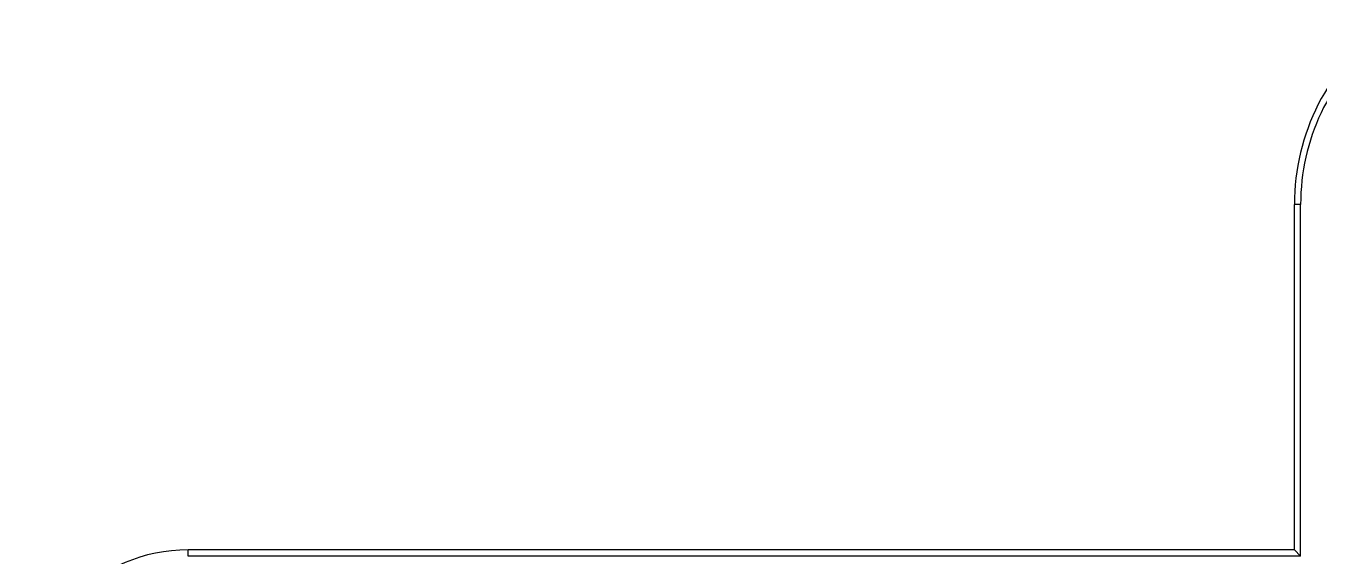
# Model space of a CAD drawing. Extents: x 0 to 420, y 0 to 297.
# Drawn here: x 350.22 to 359.42, y 253.93 to 257.7 of the extents above; entities that cross this region are included whole.
import ezdxf

# ---------------------------------------------------------------- set-up
doc = ezdxf.new("R2010")
doc.units = 0
doc.layers.get('0').update_dxf_attribs({"linetype": 'CONTINUOUS'})

msp = doc.modelspace()

# ---------------------------------------------------------------- linework, layer by layer
at = {"color": 0}
for p, q in [((359.2888, 256.4308), (359.2444, 256.4308)), ((359.2444, 253.9753), (359.2444, 256.4308)), ((359.2888, 253.9308), (359.2888, 256.4308)), ((359.2444, 253.9753), (351.3721, 253.9753)), ((351.3721, 253.9308), (351.3721, 253.9753)), ((359.2444, 253.9753), (359.2888, 253.9308)), ((359.2888, 253.9308), (351.3721, 253.9308))]:
    msp.add_line(p, q, dxfattribs=at)
for centre, radius, start, end in [((360.8164, 256.4309), 1.572, 126.13911, 180.00353), ((360.8164, 256.4309), 1.5276, 129.55339, 180.00394), ((351.3721, 252.8197), 1.1556, 90.00006, 179.99996)]:
    msp.add_arc(centre, radius, start, end, dxfattribs=at)

doc.saveas('drawing.dxf')
